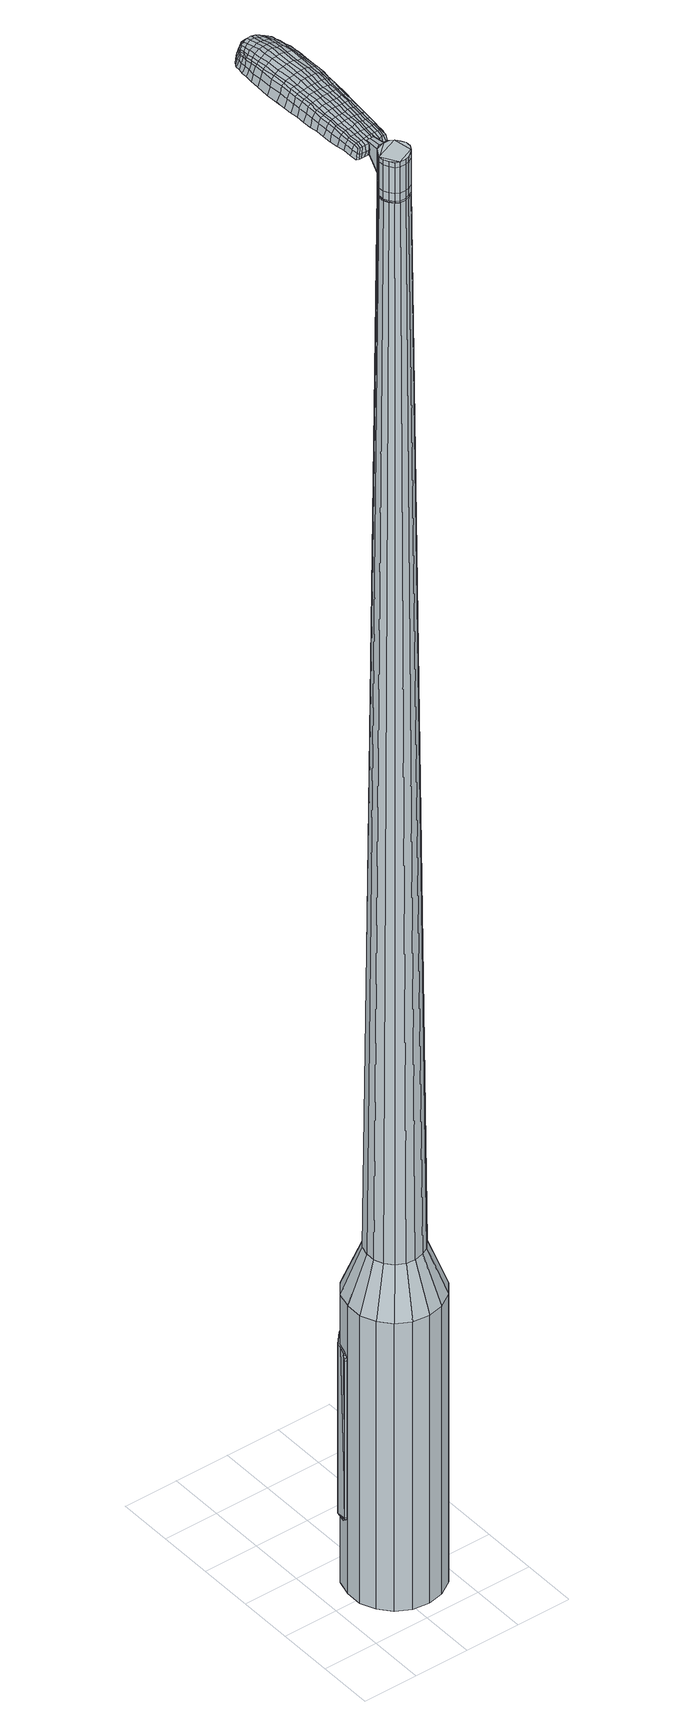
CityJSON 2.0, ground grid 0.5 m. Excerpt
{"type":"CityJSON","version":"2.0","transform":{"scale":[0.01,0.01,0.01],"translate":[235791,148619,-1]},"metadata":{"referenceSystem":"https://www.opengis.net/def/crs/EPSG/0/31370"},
"CityObjects":{
"object1":{"type":"GenericCityObject","attributes":{"cluster":0,"mean_distance_to_centroid":0.339,"new_centroid_x":235791.63,"new_centroid_y":148619.53,"mean_distance_to_camera":12.53,"H1":9.81,"H2":9.6,"Z_final":111.35,"cluster2":-1,"proj_x":235796.85,"proj_y":148619.36,"id_line":62671,"bearing_l":1.86,"distance":5.22,"orientation":"left","G_obj":91.86},"geometry":[{"type":"MultiSurface","lod":"2","boundaries":[[[0,1,2,3]],[[1,4,5,2]],[[4,6,7,5]],[[6,8,9,7]],[[8,10,11,9]],[[10,12,13,11]],[[12,14,15,13]],[[14,16,17,15]],[[16,18,19,17]],[[18,20,21,19]],[[20,22,23,21]],[[22,24,25,23]],[[24,26,27,25]],[[26,28,29,27]],[[28,30,31,29]],[[30,32,33,31]],[[32,34,35,33]],[[34,0,3,35]],[[36,37,38,39]],[[38,40,41,42]],[[41,43,42]],[[42,44,45,46]],[[45,47,46]],[[46,48,49,50]],[[49,51,50]],[[42,46,50,38]],[[50,52,39,38]],[[53,36,39]],[[2,5,7,35]],[[7,9,11,15]],[[11,13,15]],[[15,17,19,23]],[[19,21,23]],[[23,25,27,31]],[[27,29,31]],[[15,23,31,7]],[[31,33,35,7]],[[3,2,35]],[[1,0,54,55]],[[0,34,56,54]],[[34,32,57,56]],[[32,30,58,57]],[[30,28,59,58]],[[28,26,60,59]],[[26,24,61,60]],[[24,22,62,61]],[[22,20,63,62]],[[20,18,64,63]],[[18,16,65,64]],[[16,14,66,65]],[[14,12,67,66]],[[12,10,68,67]],[[10,8,69,68]],[[8,6,70,69]],[[6,4,71,70]],[[4,1,55,71]],[[55,54,72,73]],[[54,56,74,72]],[[56,57,75,74]],[[57,58,76,75]],[[58,59,77,76]],[[59,60,78,77]],[[60,61,79,78]],[[61,62,80,79]],[[62,63,81,80]],[[63,64,82,81]],[[64,65,83,82]],[[65,66,84,83]],[[66,67,85,84]],[[67,68,86,85]],[[68,69,87,86]],[[69,70,88,87]],[[70,71,89,88]],[[71,55,73,89]],[[72,90,91,92]],[[93,94,90,72]],[[95,96,94,93]],[[76,97,96,95]],[[98,99,97,76]],[[100,101,99,98]],[[102,103,101,100]],[[104,105,103,102]],[[106,107,105,104]],[[82,108,107,106]],[[83,109,108,82]],[[84,110,109,83]],[[85,111,110,84]],[[112,113,111,85]],[[114,115,113,112]],[[116,117,115,114]],[[118,119,117,116]],[[92,91,119,118]],[[120,121,122,123]],[[124,120,123,125]],[[126,124,125,127]],[[128,126,127,129]],[[130,128,129,131]],[[132,130,131,133]],[[134,132,133,135]],[[136,134,135,137]],[[138,136,137,139]],[[140,138,139,141]],[[142,140,141,143]],[[144,142,143,145]],[[146,144,145,147]],[[148,146,147,149]],[[150,148,149,151]],[[152,150,151,153]],[[73,72,92]],[[74,93,72]],[[74,75,95,93]],[[75,76,95]],[[77,98,76]],[[77,78,100,98]],[[78,79,102,100]],[[79,80,104,102]],[[80,81,106,104]],[[81,82,106]],[[86,112,85]],[[86,87,114,112]],[[87,88,116,114]],[[88,89,118,116]],[[89,73,92,118]],[[154,91,90]],[[154,155,119,91]],[[155,156,117,119]],[[156,157,115,117]],[[157,158,113,115]],[[158,111,113]],[[159,107,108]],[[159,160,105,107]],[[160,161,103,105]],[[161,162,101,103]],[[162,163,99,101]],[[163,97,99]],[[164,96,97]],[[164,165,94,96]],[[165,90,94]],[[39,52,152,166]],[[154,90,167,153]],[[53,39,166,121]],[[90,165,122,167]],[[36,53,121,120]],[[165,164,123,122]],[[37,36,120,124]],[[164,97,125,123]],[[38,37,124,126]],[[97,163,127,125]],[[40,38,126,128]],[[163,162,129,127]],[[41,40,128,130]],[[162,161,131,129]],[[43,41,130,132]],[[161,160,133,131]],[[42,43,132,134]],[[160,159,135,133]],[[44,42,134,136]],[[159,108,137,135]],[[45,44,136,138]],[[108,109,139,137]],[[47,45,138,140]],[[109,110,141,139]],[[46,47,140,142]],[[110,111,143,141]],[[48,46,142,144]],[[111,158,145,143]],[[49,48,144,146]],[[158,157,147,145]],[[51,49,146,148]],[[157,156,149,147]],[[50,51,148,150]],[[156,155,151,149]],[[52,50,150,152]],[[155,154,153,151]],[[152,153,168,169]],[[153,167,170,168]],[[167,122,171,170]],[[122,121,172,171]],[[121,166,173,172]],[[166,152,169,173]],[[174,175,176,177]],[[178,174,177,179]],[[174,178,180,181]],[[175,174,181,182]],[[183,184,185,186]],[[187,183,186,188]],[[183,187,189,190]],[[184,183,190,191]],[[192,193,194,195]],[[196,192,195,197]],[[192,196,198,199]],[[193,192,199,200]],[[201,202,203,204]],[[205,201,204,206]],[[201,205,207,208]],[[202,201,208,209]],[[210,211,212,213]],[[214,210,213,215]],[[210,214,216,217]],[[211,210,217,218]],[[219,220,221,222]],[[223,219,222,224]],[[219,223,225,226]],[[220,219,226,227]],[[228,229,230,231]],[[220,228,231,221]],[[228,220,227,232]],[[229,228,232,233]],[[234,235,236,237]],[[229,234,237,230]],[[234,229,233,238]],[[235,234,238,239]],[[240,178,179,241]],[[235,240,241,236]],[[240,235,239,242]],[[178,240,242,180]],[[243,244,245,246]],[[247,243,246,248]],[[243,247,249,250]],[[244,243,250,251]],[[252,253,254,255]],[[244,252,255,245]],[[252,244,251,256]],[[253,252,256,257]],[[258,259,260,261]],[[253,258,261,254]],[[258,253,257,262]],[[259,258,262,263]],[[264,265,266,267]],[[259,264,267,260]],[[264,259,263,268]],[[265,264,268,269]],[[270,175,182,271]],[[265,270,271,266]],[[270,265,269,272]],[[175,270,272,176]],[[273,274,275,276]],[[277,273,276,278]],[[273,277,279,280]],[[274,273,280,281]],[[282,283,284,285]],[[274,282,285,275]],[[282,274,281,286]],[[283,282,286,287]],[[288,289,290,291]],[[283,288,291,284]],[[288,283,287,292]],[[289,288,292,293]],[[294,187,188,295]],[[289,294,295,290]],[[294,289,293,296]],[[187,294,296,189]],[[297,298,299,300]],[[301,297,300,302]],[[297,301,303,304]],[[298,297,304,305]],[[306,307,308,309]],[[298,306,309,299]],[[306,298,305,310]],[[307,306,310,311]],[[312,313,314,315]],[[307,312,315,308]],[[312,307,311,316]],[[313,312,316,317]],[[318,319,320,321]],[[313,318,321,314]],[[318,313,317,322]],[[319,318,322,323]],[[324,184,191,325]],[[319,324,325,320]],[[324,319,323,326]],[[184,324,326,185]],[[327,213,212,328]],[[329,327,328,330]],[[327,329,331,332]],[[213,327,332,215]],[[333,329,330,334]],[[335,333,334,336]],[[333,335,337,338]],[[329,333,338,331]],[[339,335,336,340]],[[341,339,340,342]],[[339,341,343,344]],[[335,339,344,337]],[[345,341,342,346]],[[347,345,346,348]],[[345,347,349,350]],[[341,345,350,343]],[[351,347,348,352]],[[202,351,352,203]],[[351,202,209,353]],[[347,351,353,349]],[[354,355,200,199]],[[356,354,199,198]],[[354,356,357,358]],[[355,354,358,359]],[[360,361,359,358]],[[362,360,358,357]],[[360,362,363,364]],[[361,360,364,365]],[[366,367,365,364]],[[368,366,364,363]],[[366,368,369,370]],[[367,366,370,371]],[[372,373,371,370]],[[374,372,370,369]],[[372,374,207,205]],[[373,372,205,206]],[[375,376,377,378]],[[277,375,378,279]],[[375,277,278,379]],[[376,375,379,380]],[[381,196,197,382]],[[376,381,382,377]],[[381,376,380,383]],[[196,381,383,198]],[[384,385,386,387]],[[223,384,387,225]],[[384,223,224,388]],[[385,384,388,389]],[[390,391,392,393]],[[385,390,393,386]],[[390,385,389,394]],[[391,390,394,395]],[[396,193,200,397]],[[391,396,397,392]],[[396,391,395,398]],[[193,396,398,194]],[[399,400,401,402]],[[181,399,402,182]],[[399,181,180,403]],[[400,399,403,404]],[[405,406,407,408]],[[400,405,408,401]],[[405,400,404,409]],[[406,405,409,410]],[[411,204,203,412]],[[406,411,412,407]],[[411,406,410,413]],[[204,411,413,206]],[[414,415,416,417]],[[186,414,417,188]],[[414,186,185,418]],[[415,414,418,419]],[[420,208,207,421]],[[415,420,421,416]],[[420,415,419,422]],[[208,420,422,209]],[[423,424,425,426]],[[301,423,426,303]],[[423,301,302,427]],[[424,423,427,428]],[[429,214,215,430]],[[424,429,430,425]],[[429,424,428,431]],[[214,429,431,216]],[[432,433,434,435]],[[247,432,435,249]],[[432,247,248,436]],[[433,432,436,437]],[[438,439,440,441]],[[433,438,441,434]],[[438,433,437,442]],[[439,438,442,443]],[[444,211,218,445]],[[439,444,445,440]],[[444,439,443,446]],[[211,444,446,212]],[[447,448,437,436]],[[246,447,436,248]],[[447,246,245,449]],[[448,447,449,450]],[[451,452,443,442]],[[448,451,442,437]],[[451,448,450,453]],[[452,451,453,454]],[[455,328,212,446]],[[452,455,446,443]],[[455,452,454,456]],[[328,455,456,330]],[[457,458,459,460]],[[304,457,460,305]],[[457,304,303,426]],[[458,457,426,425]],[[461,332,331,462]],[[458,461,462,459]],[[461,458,425,430]],[[332,461,430,215]],[[463,464,450,449]],[[255,463,449,245]],[[463,255,254,465]],[[464,463,465,466]],[[467,468,454,453]],[[464,467,453,450]],[[467,464,466,469]],[[468,467,469,470]],[[471,334,330,456]],[[468,471,456,454]],[[471,468,470,472]],[[334,471,472,336]],[[473,474,475,476]],[[310,473,476,311]],[[473,310,305,460]],[[474,473,460,459]],[[477,338,337,478]],[[474,477,478,475]],[[477,474,459,462]],[[338,477,462,331]],[[479,480,466,465]],[[261,479,465,254]],[[479,261,260,481]],[[480,479,481,482]],[[483,484,470,469]],[[480,483,469,466]],[[483,480,482,485]],[[484,483,485,486]],[[487,340,336,472]],[[484,487,472,470]],[[487,484,486,488]],[[340,487,488,342]],[[489,490,491,492]],[[316,489,492,317]],[[489,316,311,476]],[[490,489,476,475]],[[493,344,343,494]],[[490,493,494,491]],[[493,490,475,478]],[[344,493,478,337]],[[495,496,482,481]],[[267,495,481,260]],[[495,267,266,497]],[[496,495,497,498]],[[499,500,486,485]],[[496,499,485,482]],[[499,496,498,501]],[[500,499,501,502]],[[503,346,342,488]],[[500,503,488,486]],[[503,500,502,504]],[[346,503,504,348]],[[505,506,507,508]],[[322,505,508,323]],[[505,322,317,492]],[[506,505,492,491]],[[509,350,349,510]],[[506,509,510,507]],[[509,506,491,494]],[[350,509,494,343]],[[511,512,498,497]],[[271,511,497,266]],[[511,271,182,402]],[[512,511,402,401]],[[513,514,502,501]],[[512,513,501,498]],[[513,512,401,408]],[[514,513,408,407]],[[515,352,348,504]],[[514,515,504,502]],[[515,514,407,412]],[[352,515,412,203]],[[516,517,419,418]],[[326,516,418,185]],[[516,326,323,508]],[[517,516,508,507]],[[518,353,209,422]],[[517,518,422,419]],[[518,517,507,510]],[[353,518,510,349]],[[519,520,380,379]],[[276,519,379,278]],[[519,276,275,521]],[[520,519,521,522]],[[523,356,198,383]],[[520,523,383,380]],[[523,520,522,524]],[[356,523,524,357]],[[525,526,527,528]],[[226,525,528,227]],[[525,226,225,387]],[[526,525,387,386]],[[529,530,531,532]],[[526,529,532,527]],[[529,526,386,393]],[[530,529,393,392]],[[533,355,359,534]],[[530,533,534,531]],[[533,530,392,397]],[[355,533,397,200]],[[535,536,522,521]],[[285,535,521,275]],[[535,285,284,537]],[[536,535,537,538]],[[539,362,357,524]],[[536,539,524,522]],[[539,536,538,540]],[[362,539,540,363]],[[541,542,543,544]],[[232,541,544,233]],[[541,232,227,528]],[[542,541,528,527]],[[545,546,547,548]],[[542,545,548,543]],[[545,542,527,532]],[[546,545,532,531]],[[549,361,365,550]],[[546,549,550,547]],[[549,546,531,534]],[[361,549,534,359]],[[551,552,538,537]],[[291,551,537,284]],[[551,291,290,553]],[[552,551,553,554]],[[555,368,363,540]],[[552,555,540,538]],[[555,552,554,556]],[[368,555,556,369]],[[557,558,559,560]],[[238,557,560,239]],[[557,238,233,544]],[[558,557,544,543]],[[561,562,563,564]],[[558,561,564,559]],[[561,558,543,548]],[[562,561,548,547]],[[565,367,371,566]],[[562,565,566,563]],[[565,562,547,550]],[[367,565,550,365]],[[567,568,554,553]],[[295,567,553,290]],[[567,295,188,417]],[[568,567,417,416]],[[569,374,369,556]],[[568,569,556,554]],[[569,568,416,421]],[[374,569,421,207]],[[570,571,404,403]],[[242,570,403,180]],[[570,242,239,560]],[[571,570,560,559]],[[572,573,410,409]],[[571,572,409,404]],[[572,571,559,564]],[[573,572,564,563]],[[574,373,206,413]],[[573,574,413,410]],[[574,573,563,566]],[[373,574,566,371]],[[575,576,577,578]],[[578,577,579,580]],[[581,579,577,582]],[[582,577,576,583]],[[584,585,586,587]],[[587,586,588,589]],[[590,588,586,591]],[[591,586,585,592]],[[593,594,595,596]],[[596,595,597,598]],[[599,597,595,600]],[[600,595,594,601]],[[602,603,604,605]],[[605,604,606,607]],[[608,606,604,609]],[[609,604,603,610]],[[611,612,613,614]],[[614,613,615,616]],[[617,615,613,618]],[[618,613,612,619]],[[620,621,622,623]],[[623,622,624,625]],[[626,624,622,627]],[[627,622,621,628]],[[629,630,631,632]],[[632,631,621,620]],[[628,621,631,633]],[[633,631,630,634]],[[635,636,637,638]],[[638,637,630,629]],[[634,630,637,639]],[[639,637,636,640]],[[580,579,641,642]],[[642,641,636,635]],[[640,636,641,643]],[[643,641,579,581]],[[644,645,646,647]],[[647,646,648,649]],[[650,648,646,651]],[[651,646,645,652]],[[653,654,655,656]],[[656,655,645,644]],[[652,645,655,657]],[[657,655,654,658]],[[659,660,661,662]],[[662,661,654,653]],[[658,654,661,663]],[[663,661,660,664]],[[665,666,667,668]],[[668,667,660,659]],[[664,660,667,669]],[[669,667,666,670]],[[583,576,671,672]],[[672,671,666,665]],[[670,666,671,673]],[[673,671,576,575]],[[674,675,676,677]],[[677,676,678,679]],[[680,678,676,681]],[[681,676,675,682]],[[683,684,685,686]],[[686,685,675,674]],[[682,675,685,687]],[[687,685,684,688]],[[689,690,691,692]],[[692,691,684,683]],[[688,684,691,693]],[[693,691,690,694]],[[589,588,695,696]],[[696,695,690,689]],[[694,690,695,697]],[[697,695,588,590]],[[698,699,700,701]],[[701,700,702,703]],[[704,702,700,705]],[[705,700,699,706]],[[707,708,709,710]],[[710,709,699,698]],[[706,699,709,711]],[[711,709,708,712]],[[713,714,715,716]],[[716,715,708,707]],[[712,708,715,717]],[[717,715,714,718]],[[719,720,721,722]],[[722,721,714,713]],[[718,714,721,723]],[[723,721,720,724]],[[592,585,725,726]],[[726,725,720,719]],[[724,720,725,727]],[[727,725,585,584]],[[611,614,728,729]],[[729,728,730,731]],[[732,730,728,733]],[[733,728,614,616]],[[731,730,734,735]],[[735,734,736,737]],[[738,736,734,739]],[[739,734,730,732]],[[737,736,740,741]],[[741,740,742,743]],[[744,742,740,745]],[[745,740,736,738]],[[743,742,746,747]],[[747,746,748,749]],[[750,748,746,751]],[[751,746,742,744]],[[749,748,752,753]],[[753,752,603,602]],[[610,603,752,754]],[[754,752,748,750]],[[601,755,756,600]],[[600,756,757,599]],[[758,757,756,759]],[[759,756,755,760]],[[760,761,762,759]],[[759,762,763,758]],[[764,763,762,765]],[[765,762,761,766]],[[766,767,768,765]],[[765,768,769,764]],[[770,769,768,771]],[[771,768,767,772]],[[772,773,774,771]],[[771,774,775,770]],[[608,775,774,606]],[[606,774,773,607]],[[776,777,778,779]],[[779,778,678,680]],[[679,678,778,780]],[[780,778,777,781]],[[598,597,782,783]],[[783,782,777,776]],[[781,777,782,784]],[[784,782,597,599]],[[785,786,787,788]],[[788,787,624,626]],[[625,624,787,789]],[[789,787,786,790]],[[791,792,793,794]],[[794,793,786,785]],[[790,786,793,795]],[[795,793,792,796]],[[601,594,797,798]],[[798,797,792,791]],[[796,792,797,799]],[[799,797,594,593]],[[800,801,802,803]],[[803,802,582,583]],[[581,582,802,804]],[[804,802,801,805]],[[806,807,808,809]],[[809,808,801,800]],[[805,801,808,810]],[[810,808,807,811]],[[602,605,812,813]],[[813,812,807,806]],[[811,807,812,814]],[[814,812,605,607]],[[815,816,817,818]],[[818,817,587,589]],[[584,587,817,819]],[[819,817,816,820]],[[608,609,821,822]],[[822,821,816,815]],[[820,816,821,823]],[[823,821,609,610]],[[824,825,702,826]],[[826,702,704]],[[703,702,825,827]],[[616,615,828,829]],[[829,828,825,824]],[[827,825,828,830]],[[830,828,615,617]],[[831,832,833,834]],[[834,833,648,650]],[[649,648,833,835]],[[835,833,832,836]],[[837,838,839,840]],[[840,839,832,831]],[[836,832,839,841]],[[841,839,838,842]],[[619,612,843,844]],[[844,843,838,837]],[[842,838,843,845]],[[845,843,612,611]],[[836,846,835]],[[835,846,647,649]],[[644,647,846,847]],[[842,848,849,841]],[[841,849,846,836]],[[847,846,849,850]],[[850,849,848,851]],[[611,729,852,845]],[[845,852,848,842]],[[851,848,852,853]],[[853,852,729,731]],[[854,855,856,857]],[[857,856,705,706]],[[704,705,856,826]],[[826,856,855,824]],[[732,733,858,859]],[[859,858,855,854]],[[824,855,858,829]],[[829,858,733,616]],[[847,860,656,644]],[[653,656,860,861]],[[861,860,862]],[[851,863,864,850]],[[850,864,860,847]],[[862,860,864,865]],[[865,864,863,866]],[[731,735,867,853]],[[853,867,863,851]],[[866,863,867,868]],[[868,867,735,737]],[[869,870,871,872]],[[872,871,711,712]],[[706,711,871,857]],[[857,871,870,854]],[[738,739,873,874]],[[874,873,870,869]],[[854,870,873,859]],[[859,873,739,732]],[[862,875,876,861]],[[861,876,662,653]],[[659,662,876,877]],[[877,876,875,878]],[[866,879,880,865]],[[865,880,875,862]],[[878,875,880,881]],[[881,880,879,882]],[[737,741,883,868]],[[868,883,879,866]],[[882,879,883,884]],[[884,883,741,743]],[[885,886,887,888]],[[888,887,717,718]],[[712,717,887,872]],[[872,887,886,869]],[[744,745,889,890]],[[890,889,886,885]],[[869,886,889,874]],[[874,889,745,738]],[[878,891,892,877]],[[877,892,668,659]],[[665,668,892,893]],[[893,892,891,894]],[[882,895,896,881]],[[881,896,891,878]],[[894,891,896,897]],[[897,896,895,898]],[[743,747,899,884]],[[884,899,895,882]],[[898,895,899,900]],[[900,899,747,749]],[[901,902,903,904]],[[904,903,723,724]],[[718,723,903,888]],[[888,903,902,885]],[[750,751,905,906]],[[906,905,902,901]],[[885,902,905,890]],[[890,905,751,744]],[[894,907,908,893]],[[893,908,672,665]],[[583,672,908,803]],[[803,908,907,800]],[[898,909,910,897]],[[897,910,907,894]],[[800,907,910,809]],[[809,910,909,806]],[[749,753,911,900]],[[900,911,909,898]],[[806,909,911,813]],[[813,911,753,602]],[[820,912,913,819]],[[819,913,727,584]],[[724,727,913,904]],[[904,913,912,901]],[[610,754,914,823]],[[823,914,912,820]],[[901,912,914,906]],[[906,914,754,750]],[[781,915,916,780]],[[780,916,677,679]],[[674,677,916,917]],[[917,916,915,918]],[[599,757,919,784]],[[784,919,915,781]],[[918,915,919,920]],[[920,919,757,758]],[[921,922,923,924]],[[924,923,627,628]],[[626,627,923,788]],[[788,923,922,785]],[[925,926,927,928]],[[928,927,922,921]],[[785,922,927,794]],[[794,927,926,791]],[[760,755,929,930]],[[930,929,926,925]],[[791,926,929,798]],[[798,929,755,601]],[[918,931,932,917]],[[917,932,686,674]],[[683,686,932,933]],[[933,932,931,934]],[[758,763,935,920]],[[920,935,931,918]],[[934,931,935,936]],[[936,935,763,764]],[[937,938,939,940]],[[940,939,633,634]],[[628,633,939,924]],[[924,939,938,921]],[[941,942,943,944]],[[944,943,938,937]],[[921,938,943,928]],[[928,943,942,925]],[[766,761,945,946]],[[946,945,942,941]],[[925,942,945,930]],[[930,945,761,760]],[[934,947,948,933]],[[933,948,692,683]],[[689,692,948,949]],[[949,948,947,950]],[[764,769,951,936]],[[936,951,947,934]],[[950,947,951,952]],[[952,951,769,770]],[[953,954,955,956]],[[956,955,639,640]],[[634,639,955,940]],[[940,955,954,937]],[[957,958,959,960]],[[960,959,954,953]],[[937,954,959,944]],[[944,959,958,941]],[[772,767,961,962]],[[962,961,958,957]],[[941,958,961,946]],[[946,961,767,766]],[[950,963,964,949]],[[949,964,696,689]],[[589,696,964,818]],[[818,964,963,815]],[[770,775,965,952]],[[952,965,963,950]],[[815,963,965,822]],[[822,965,775,608]],[[805,966,967,804]],[[804,967,643,581]],[[640,643,967,956]],[[956,967,966,953]],[[811,968,969,810]],[[810,969,966,805]],[[953,966,969,960]],[[960,969,968,957]],[[607,773,970,814]],[[814,970,968,811]],[[957,968,970,962]],[[962,970,773,772]],[[575,578,177,176]],[[578,580,179,177]],[[590,591,190,189]],[[591,592,191,190]],[[593,596,195,194]],[[596,598,197,195]],[[617,618,217,216]],[[618,619,218,217]],[[620,623,222,221]],[[623,625,224,222]],[[629,632,231,230]],[[632,620,221,231]],[[635,638,237,236]],[[638,629,230,237]],[[580,642,241,179]],[[642,635,236,241]],[[650,651,250,249]],[[651,652,251,250]],[[652,657,256,251]],[[657,658,257,256]],[[658,663,262,257]],[[663,664,263,262]],[[664,669,268,263]],[[669,670,269,268]],[[670,673,272,269]],[[673,575,176,272]],[[680,681,280,279]],[[681,682,281,280]],[[682,687,286,281]],[[687,688,287,286]],[[688,693,292,287]],[[693,694,293,292]],[[694,697,296,293]],[[697,590,189,296]],[[698,701,300,299]],[[701,703,302,300]],[[707,710,309,308]],[[710,698,299,309]],[[713,716,315,314]],[[716,707,308,315]],[[719,722,321,320]],[[722,713,314,321]],[[592,726,325,191]],[[726,719,320,325]],[[776,779,378,377]],[[779,680,279,378]],[[598,783,382,197]],[[783,776,377,382]],[[625,789,388,224]],[[789,790,389,388]],[[790,795,394,389]],[[795,796,395,394]],[[796,799,398,395]],[[799,593,194,398]],[[703,427,302]],[[703,827,428,427]],[[827,830,431,428]],[[830,617,216,431]],[[831,834,435,434]],[[834,650,249,435]],[[837,840,441,440]],[[840,831,434,441]],[[619,844,445,218]],[[844,837,440,445]],[[971,972,973,974]],[[975,976,974,973]],[[977,978,979,980]],[[981,982,983,984]],[[972,985,986,973]],[[987,975,973,986]],[[988,977,980,989]],[[990,991,982,981]],[[985,992,993,986]],[[993,994,987,986]],[[995,988,989,996]],[[997,991,990,998]],[[992,999,1000,993]],[[1000,1001,994,993]],[[1002,995,996,1003]],[[1004,997,998,1005]],[[1006,1007,1008,1009]],[[1010,1011,1007,1006]],[[1010,1012,1013,1011]],[[1012,1014,1015,1013]],[[1016,1017,1018,1019]],[[1020,1021,1017,1016]],[[1022,1023,1021,1020]],[[1024,1025,1023,1022]],[[1019,1008,1007,1016]],[[1016,1007,1011,1020]],[[1011,1013,1022,1020]],[[1013,1015,1024,1022]],[[980,979,976,975]],[[989,980,975,987]],[[994,996,989,987]],[[1001,1003,996,994]],[[981,984,978,977]],[[990,981,977,988]],[[998,990,988,995]],[[1005,998,995,1002]],[[982,1006,1009,983]],[[991,1010,1006,982]],[[1012,1010,991,997]],[[1014,1012,997,1004]],[[1026,1027,1028,1029]],[[1028,1030,1031,1032]],[[1028,1032,1033,1034]],[[1028,1034,1029]],[[1035,1026,1029,1036]],[[1037,1036,1029,1038]],[[1039,1038,1029]],[[1040,1028,1027,1041]],[[1042,1040,1041,1043]],[[1044,1042,1043,1045]],[[1046,1044,1045,1047]],[[1048,1046,1047,1049]],[[1049,1050,1051,1052]],[[1049,1052,1053,1054]],[[1049,1054,1055,1056]],[[1055,1057,1058,1059]],[[1055,1059,1060,1061]],[[1055,1061,1056]],[[1049,1056,1048]],[[1062,1063,1027,1026]],[[1064,1065,1030,1028]],[[1066,1067,1039,1029]],[[1063,1068,1041,1027]],[[1069,1064,1028,1040]],[[1068,1070,1043,1041]],[[1071,1069,1040,1042]],[[1070,1072,1045,1043]],[[1073,1071,1042,1044]],[[1072,1074,1047,1045]],[[1075,1073,1044,1046]],[[1074,1076,1049,1047]],[[1077,1075,1046,1048]],[[1076,1078,1050,1049]],[[1079,1080,1057,1055]],[[1081,1077,1048,1056]],[[1051,1050,1078,1082]],[[1052,1051,1082,1083]],[[1053,1052,1083,1084]],[[1054,1053,1084,1085]],[[1055,1054,1085,1079]],[[1086,1062,1026,1035]],[[1087,1086,1035,1036]],[[1088,1087,1036,1037]],[[1089,1088,1037,1038]],[[1067,1089,1038,1039]],[[1031,1030,1065,1090]],[[1058,1057,1080,1091]],[[1032,1031,1090,1092]],[[1033,1032,1092,1093]],[[1034,1033,1093,1094]],[[1029,1034,1094,1066]],[[1059,1058,1091,1095]],[[1060,1059,1095,1096]],[[1061,1060,1096,1097]],[[1056,1061,1097,1081]]]}]}
},
"vertices":[
[60,97,384],[75,95,384],[75,95,96],[60,97,96],[88,88,384],[88,88,96],[97,77,384],[97,77,96],[103,64,384],[103,64,96],[103,49,384],[103,49,96],[99,35,384],[99,35,96],[90,24,384],[90,24,96],[77,16,384],[77,16,96],[63,13,384],[63,13,96],[48,15,384],[48,15,96],[35,22,384],[35,22,96],[26,33,384],[26,33,96],[20,46,384],[20,46,96],[20,61,384],[20,61,96],[24,75,384],[24,75,96],[33,87,384],[33,87,96],[46,94,384],[46,94,96],[52,65,1524],[50,61,1524],[48,57,1524],[61,68,1524],[48,52,1524],[50,48,1524],[57,42,1524],[53,44,1524],[62,42,1524],[66,43,1524],[73,49,1524],[70,45,1524],[75,53,1524],[75,58,1524],[70,66,1524],[73,62,1524],[66,68,1524],[56,68,1524],[61,80,429],[69,79,429],[52,78,429],[45,74,429],[39,67,429],[37,59,429],[37,50,429],[40,42,429],[46,35,429],[54,31,429],[62,30,429],[71,32,429],[78,36,429],[84,43,429],[86,51,429],[86,60,429],[83,68,429],[77,75,429],[61,68,1483],[66,68,1483],[56,68,1483],[52,65,1483],[50,61,1483],[48,57,1483],[48,52,1483],[50,48,1483],[53,44,1483],[57,42,1483],[62,42,1483],[66,43,1483],[70,45,1483],[73,49,1483],[75,53,1483],[75,58,1483],[73,62,1483],[70,66,1483],[61,68,1485],[65,67,1485],[65,67,1483],[57,67,1483],[57,67,1485],[53,65,1483],[53,65,1485],[50,61,1485],[49,57,1483],[49,57,1485],[49,52,1483],[49,52,1485],[51,48,1483],[51,48,1485],[54,45,1483],[54,45,1485],[57,43,1483],[57,43,1485],[62,42,1485],[66,43,1485],[70,45,1485],[73,49,1485],[74,53,1483],[74,53,1485],[74,58,1483],[74,58,1485],[72,62,1483],[72,62,1485],[69,65,1483],[69,65,1485],[52,65,1519],[56,68,1519],[56,68,1493],[52,65,1493],[50,61,1519],[50,61,1493],[48,57,1519],[48,57,1493],[48,52,1519],[48,52,1493],[50,48,1519],[50,48,1493],[53,44,1519],[53,44,1493],[57,42,1519],[57,42,1493],[62,42,1519],[62,42,1493],[66,43,1519],[66,43,1493],[70,45,1519],[70,45,1493],[73,49,1519],[73,49,1493],[75,53,1519],[75,53,1493],[75,58,1519],[75,58,1493],[73,62,1519],[73,62,1493],[70,66,1519],[70,66,1493],[66,68,1519],[66,68,1493],[66,68,1485],[70,66,1485],[73,62,1485],[75,58,1485],[75,53,1485],[57,42,1485],[53,44,1485],[50,48,1485],[48,52,1485],[48,57,1485],[52,65,1485],[56,68,1485],[61,68,1519],[61,68,1493],[64,87,1513],[64,87,1518],[60,87,1513],[57,87,1513],[57,87,1518],[60,87,1518],[78,162,1519],[77,155,1518],[79,156,1509],[79,163,1510],[78,170,1519],[79,172,1510],[76,169,1526],[76,161,1525],[76,154,1525],[39,161,1519],[40,154,1518],[41,153,1525],[41,160,1525],[39,169,1519],[40,169,1526],[37,171,1510],[37,162,1510],[38,155,1509],[54,235,1519],[58,235,1519],[58,236,1513],[54,236,1513],[50,233,1519],[50,234,1513],[50,232,1524],[54,233,1524],[58,233,1524],[57,161,1530],[57,153,1529],[60,153,1529],[60,161,1530],[56,170,1531],[60,170,1531],[53,170,1530],[53,161,1530],[53,153,1529],[59,80,1512],[62,80,1512],[62,81,1517],[60,81,1517],[56,80,1512],[57,81,1517],[56,81,1506],[59,81,1506],[62,81,1506],[74,221,1519],[75,218,1519],[76,219,1512],[76,222,1512],[74,223,1518],[75,224,1512],[73,223,1522],[73,221,1523],[74,217,1524],[75,213,1519],[76,207,1519],[77,208,1512],[77,214,1512],[74,212,1524],[75,207,1525],[77,201,1519],[77,194,1519],[78,195,1511],[78,203,1511],[75,201,1526],[76,193,1526],[77,182,1519],[79,183,1510],[76,181,1526],[76,88,1513],[76,96,1513],[75,95,1518],[75,87,1517],[75,82,1512],[74,83,1516],[76,83,1506],[77,89,1507],[77,97,1507],[76,103,1514],[76,111,1515],[75,110,1520],[75,102,1519],[77,104,1507],[78,112,1507],[77,118,1515],[77,126,1516],[75,125,1522],[75,117,1521],[78,119,1508],[78,127,1508],[77,133,1517],[77,140,1517],[76,139,1524],[76,132,1523],[78,134,1508],[79,142,1509],[77,148,1518],[76,147,1524],[79,149,1509],[39,221,1519],[38,217,1519],[40,217,1524],[40,220,1523],[39,223,1518],[40,222,1522],[38,224,1512],[37,222,1512],[37,218,1512],[38,212,1519],[38,207,1519],[39,206,1525],[39,212,1524],[36,213,1512],[36,208,1512],[37,201,1519],[38,193,1519],[39,192,1526],[39,200,1526],[36,202,1511],[36,194,1511],[38,181,1519],[39,180,1526],[36,182,1510],[45,87,1513],[45,95,1513],[44,96,1507],[44,88,1507],[46,82,1512],[45,82,1506],[47,83,1516],[47,87,1517],[46,94,1518],[44,102,1514],[43,110,1515],[42,111,1507],[43,103,1507],[45,101,1519],[45,109,1520],[43,117,1515],[42,125,1516],[41,126,1508],[41,118,1508],[44,116,1521],[43,124,1522],[41,132,1517],[41,139,1517],[39,140,1509],[40,133,1508],[43,131,1523],[42,138,1524],[40,147,1518],[39,148,1509],[42,146,1524],[59,87,1519],[62,87,1519],[59,94,1520],[62,94,1520],[56,94,1520],[56,87,1519],[59,102,1522],[62,102,1522],[59,109,1523],[61,109,1523],[55,109,1523],[56,101,1521],[58,116,1524],[61,116,1524],[58,124,1525],[61,124,1525],[55,124,1525],[55,116,1524],[58,131,1526],[61,131,1526],[57,139,1527],[61,139,1527],[54,138,1527],[54,131,1526],[57,146,1528],[60,146,1528],[54,146,1528],[54,230,1527],[58,230,1527],[50,229,1526],[50,225,1527],[54,226,1528],[58,226,1528],[55,219,1529],[58,219,1529],[51,218,1528],[51,211,1530],[55,212,1530],[59,212,1530],[55,205,1531],[59,205,1531],[51,204,1530],[51,195,1531],[55,195,1531],[59,196,1531],[56,183,1531],[59,183,1531],[52,182,1531],[40,225,1518],[42,228,1519],[41,228,1513],[39,226,1513],[41,224,1523],[43,226,1523],[46,231,1519],[45,232,1513],[46,229,1524],[73,225,1518],[71,228,1518],[70,226,1523],[72,224,1523],[74,226,1513],[72,229,1513],[68,230,1519],[65,233,1519],[65,231,1524],[68,229,1523],[69,231,1513],[65,233,1513],[62,234,1519],[62,232,1524],[62,235,1513],[75,161,1528],[73,161,1528],[72,153,1528],[74,153,1527],[75,169,1528],[73,169,1529],[70,161,1529],[67,161,1530],[67,153,1529],[70,153,1528],[70,170,1529],[67,170,1530],[63,161,1530],[63,153,1529],[63,170,1531],[42,160,1528],[45,160,1529],[44,169,1529],[42,168,1528],[43,153,1527],[45,153,1528],[48,160,1529],[48,169,1530],[49,153,1528],[47,80,1512],[49,80,1512],[50,81,1517],[48,81,1517],[47,81,1506],[49,81,1506],[53,80,1512],[53,81,1517],[52,81,1506],[74,80,1512],[73,80,1512],[73,81,1506],[75,81,1506],[74,82,1517],[72,82,1517],[70,80,1512],[67,80,1512],[68,81,1506],[71,81,1506],[70,82,1517],[67,81,1517],[65,80,1512],[65,81,1506],[65,81,1517],[73,87,1519],[72,87,1519],[74,95,1520],[72,94,1520],[70,87,1519],[67,87,1519],[70,94,1520],[67,94,1520],[64,87,1519],[64,94,1520],[48,86,1519],[50,86,1519],[49,94,1520],[47,94,1520],[53,86,1519],[53,94,1520],[74,102,1521],[72,102,1521],[74,109,1522],[72,109,1522],[70,102,1521],[67,102,1521],[70,109,1522],[67,109,1523],[64,102,1522],[64,109,1523],[47,101,1521],[49,101,1521],[48,109,1522],[46,109,1522],[52,101,1521],[52,109,1522],[74,117,1523],[72,117,1523],[74,124,1524],[72,124,1524],[70,117,1523],[67,117,1524],[70,124,1525],[67,124,1525],[64,117,1524],[64,124,1525],[46,116,1523],[48,116,1523],[47,124,1524],[45,123,1524],[51,116,1524],[51,124,1525],[74,132,1525],[72,132,1525],[74,139,1526],[72,139,1526],[70,132,1526],[67,131,1526],[70,139,1527],[67,139,1527],[64,131,1526],[64,139,1527],[44,131,1525],[47,131,1525],[46,138,1526],[44,138,1526],[50,131,1526],[50,138,1527],[74,146,1527],[72,146,1527],[70,146,1527],[67,146,1528],[63,146,1528],[43,145,1527],[46,145,1527],[49,146,1528],[41,222,1525],[43,224,1525],[41,218,1526],[43,220,1526],[46,227,1526],[46,222,1527],[72,222,1525],[70,224,1525],[71,220,1526],[72,218,1525],[68,226,1525],[65,228,1526],[65,224,1527],[68,222,1526],[62,230,1526],[62,225,1527],[40,213,1526],[42,214,1527],[40,207,1527],[42,208,1528],[46,217,1528],[46,210,1529],[73,213,1526],[71,215,1527],[72,208,1528],[73,207,1527],[69,216,1527],[66,218,1528],[66,211,1529],[69,210,1528],[62,219,1528],[62,212,1530],[40,200,1528],[42,201,1529],[40,192,1528],[43,193,1529],[46,203,1529],[47,194,1530],[74,201,1528],[72,202,1528],[72,194,1529],[74,193,1528],[69,203,1529],[66,204,1530],[66,195,1530],[70,194,1530],[63,204,1530],[63,195,1531],[41,180,1529],[43,181,1529],[47,182,1530],[74,181,1528],[72,182,1529],[70,182,1530],[66,182,1530],[63,183,1531],[77,156,1509],[75,155,1518],[76,162,1518],[77,163,1509],[76,170,1519],[77,172,1510],[74,169,1525],[74,161,1525],[74,154,1525],[43,153,1525],[42,154,1518],[41,161,1518],[43,160,1525],[41,170,1519],[42,169,1525],[39,171,1510],[39,162,1509],[40,155,1509],[58,233,1513],[58,233,1519],[54,232,1519],[54,233,1513],[51,231,1519],[51,232,1513],[51,230,1524],[55,231,1524],[58,231,1524],[60,154,1528],[57,154,1528],[57,161,1529],[60,161,1529],[56,170,1529],[60,170,1529],[53,170,1529],[53,161,1529],[54,154,1528],[62,83,1516],[62,82,1512],[59,82,1512],[59,83,1516],[56,82,1512],[57,83,1516],[56,83,1506],[59,83,1506],[62,83,1506],[74,218,1512],[73,217,1519],[72,220,1518],[74,221,1512],[72,222,1518],[73,223,1512],[71,222,1522],[71,220,1523],[72,217,1523],[76,208,1512],[74,207,1519],[74,213,1519],[75,214,1512],[72,212,1524],[73,206,1525],[76,195,1511],[75,194,1519],[75,201,1519],[76,203,1511],[73,201,1525],[74,193,1526],[75,182,1519],[77,183,1510],[74,181,1526],[73,95,1518],[74,96,1513],[74,88,1513],[73,88,1517],[73,83,1512],[73,84,1515],[74,84,1506],[75,89,1506],[75,97,1507],[73,110,1520],[74,111,1514],[74,103,1514],[73,102,1519],[75,104,1507],[76,112,1507],[74,125,1522],[75,126,1516],[75,118,1515],[73,117,1521],[76,119,1508],[76,127,1508],[74,139,1523],[75,140,1517],[75,133,1516],[74,132,1522],[76,134,1508],[77,142,1508],[75,148,1517],[74,147,1524],[77,149,1509],[41,217,1523],[40,217,1519],[40,220,1518],[42,220,1523],[41,222,1518],[42,222,1522],[40,223,1512],[39,221,1512],[39,218,1512],[41,206,1525],[40,207,1519],[40,212,1519],[41,212,1524],[38,213,1512],[38,208,1512],[41,192,1526],[40,193,1519],[39,201,1519],[41,200,1525],[38,202,1511],[38,194,1511],[40,181,1519],[41,181,1526],[38,183,1510],[46,96,1507],[47,95,1513],[47,88,1513],[46,88,1506],[48,82,1512],[47,83,1506],[49,83,1515],[48,87,1517],[48,94,1518],[44,111,1507],[45,110,1514],[46,102,1514],[45,103,1507],[47,102,1519],[47,109,1520],[43,126,1508],[44,125,1516],[45,117,1515],[43,118,1508],[46,117,1521],[45,124,1522],[41,141,1508],[43,140,1517],[43,132,1516],[42,133,1508],[45,131,1522],[44,139,1523],[42,147,1517],[41,148,1509],[44,146,1524],[59,88,1518],[62,88,1518],[59,95,1519],[62,95,1519],[56,95,1519],[57,88,1518],[59,102,1520],[61,102,1520],[59,110,1521],[61,110,1521],[56,109,1521],[56,102,1520],[58,117,1523],[61,117,1523],[58,124,1524],[61,124,1524],[55,124,1524],[55,117,1523],[58,132,1525],[61,132,1525],[58,139,1526],[60,139,1526],[54,139,1526],[55,132,1525],[57,146,1527],[60,147,1527],[54,146,1527],[58,229,1526],[55,229,1526],[51,228,1525],[51,224,1526],[55,225,1526],[58,225,1526],[58,219,1528],[55,219,1528],[51,218,1527],[51,211,1528],[55,211,1529],[58,211,1529],[59,204,1530],[55,204,1530],[51,204,1529],[52,195,1530],[56,195,1530],[59,195,1530],[59,183,1530],[56,183,1530],[52,182,1530],[42,227,1513],[43,226,1518],[42,224,1518],[40,225,1512],[42,223,1523],[44,225,1523],[47,229,1519],[46,230,1513],[47,228,1523],[69,225,1523],[69,226,1518],[71,224,1518],[70,223,1523],[72,225,1512],[70,227,1512],[64,229,1523],[64,231,1519],[67,228,1519],[67,227,1523],[68,229,1513],[64,231,1513],[61,232,1519],[61,230,1524],[61,233,1513],[72,154,1527],[72,161,1527],[73,161,1527],[73,154,1526],[73,169,1527],[72,170,1528],[66,154,1528],[66,161,1528],[69,161,1528],[69,154,1527],[69,170,1528],[66,170,1529],[63,161,1529],[63,154,1528],[63,170,1529],[45,169,1528],[45,160,1527],[44,160,1527],[43,169,1527],[44,153,1526],[45,153,1527],[49,161,1528],[48,169,1528],[49,153,1527],[50,83,1516],[49,82,1512],[49,83,1516],[49,83,1506],[53,82,1512],[53,83,1516],[52,83,1506],[73,84,1506],[72,83,1512],[73,82,1512],[74,83,1506],[73,83,1516],[72,84,1516],[68,83,1506],[67,83,1512],[70,83,1512],[71,83,1506],[70,83,1516],[67,83,1516],[65,82,1512],[65,83,1506],[65,83,1516],[72,88,1518],[72,95,1519],[67,88,1518],[69,88,1518],[69,95,1519],[67,95,1519],[64,88,1518],[64,95,1519],[49,94,1519],[50,87,1518],[49,87,1518],[48,94,1519],[53,87,1518],[53,94,1519],[72,102,1520],[73,110,1521],[72,110,1521],[67,102,1520],[69,102,1520],[69,110,1521],[67,110,1521],[64,102,1520],[64,110,1521],[48,109,1521],[49,102,1520],[48,102,1520],[47,109,1521],[52,102,1520],[52,109,1521],[72,117,1522],[73,117,1522],[73,125,1523],[72,125,1523],[67,117,1522],[69,117,1522],[69,125,1523],[66,125,1524],[64,117,1523],[64,125,1524],[47,124,1523],[48,117,1522],[47,117,1522],[46,124,1523],[51,117,1522],[51,124,1523],[72,132,1524],[73,132,1524],[73,139,1525],[72,139,1525],[66,132,1525],[69,132,1524],[69,139,1525],[66,139,1526],[64,132,1525],[63,139,1526],[46,139,1525],[47,131,1524],[46,131,1524],[45,139,1525],[51,132,1524],[50,139,1525],[72,147,1526],[73,147,1526],[66,147,1527],[69,147,1526],[63,147,1527],[46,146,1526],[45,146,1526],[50,146,1526],[44,223,1524],[42,221,1524],[42,217,1525],[43,219,1525],[47,225,1525],[47,222,1525],[70,219,1525],[69,223,1524],[70,221,1524],[71,218,1525],[65,223,1526],[64,227,1525],[67,225,1524],[67,221,1525],[61,228,1525],[61,224,1526],[43,214,1526],[42,212,1526],[42,206,1526],[43,208,1527],[47,216,1526],[47,209,1527],[71,208,1527],[70,214,1526],[71,213,1526],[72,207,1526],[65,210,1528],[65,217,1527],[68,216,1526],[68,209,1527],[62,218,1527],[62,211,1528],[43,201,1527],[42,200,1527],[42,192,1527],[43,193,1528],[47,203,1528],[47,194,1529],[71,193,1528],[71,202,1527],[72,201,1527],[73,193,1527],[66,195,1529],[65,204,1529],[69,203,1528],[69,194,1528],[62,204,1529],[62,195,1530],[44,181,1528],[42,181,1528],[48,182,1529],[72,182,1528],[73,181,1528],[66,182,1529],[69,182,1529],[63,183,1530],[74,84,1508],[68,83,1508],[68,116,1509],[76,116,1509],[68,137,1510],[76,138,1510],[67,177,1512],[76,177,1512],[77,159,1511],[68,159,1511],[67,195,1513],[66,209,1514],[75,209,1514],[76,195,1513],[61,83,1508],[60,116,1509],[59,137,1510],[58,177,1512],[58,159,1511],[57,195,1513],[57,208,1514],[54,83,1508],[52,115,1509],[51,137,1510],[49,176,1512],[49,158,1511],[48,208,1514],[48,194,1513],[47,83,1508],[44,115,1509],[42,137,1510],[39,176,1512],[40,158,1511],[39,208,1514],[39,194,1513],[65,222,1514],[63,227,1514],[70,227,1514],[73,222,1514],[56,222,1514],[56,226,1514],[48,221,1514],[49,226,1514],[40,221,1514],[42,226,1514],[60,231,1515],[57,234,1515],[58,234,1515],[65,231,1515],[56,231,1515],[56,234,1515],[52,231,1515],[55,234,1515],[47,231,1515],[54,234,1515],[22,73,334],[23,77,334],[23,77,165],[19,63,171],[22,73,165],[21,69,165],[20,66,166],[19,65,167],[19,63,169],[21,69,334],[20,66,333],[19,65,332],[19,63,331],[19,63,328],[33,88,165],[33,88,334],[45,96,165],[45,96,334],[60,99,165],[60,99,334],[75,97,165],[75,97,334],[88,90,165],[88,90,334],[91,87,334],[94,84,334],[96,82,333],[97,80,332],[98,79,331],[98,79,328],[91,87,165],[98,79,171],[98,79,169],[97,80,167],[96,82,166],[94,84,165],[25,72,334],[26,75,334],[26,75,165],[25,72,165],[22,62,171],[22,62,328],[35,86,334],[35,86,165],[47,93,334],[47,93,165],[60,96,334],[60,96,165],[74,94,334],[74,94,165],[86,88,334],[86,88,165],[89,85,334],[96,77,328],[96,77,171],[89,85,165],[92,82,334],[94,80,333],[95,78,332],[96,78,331],[24,68,334],[23,66,333],[22,64,332],[22,63,331],[24,68,165],[96,78,169],[23,66,166],[22,64,167],[22,63,169],[95,78,167],[94,80,166],[92,82,165]
]}
